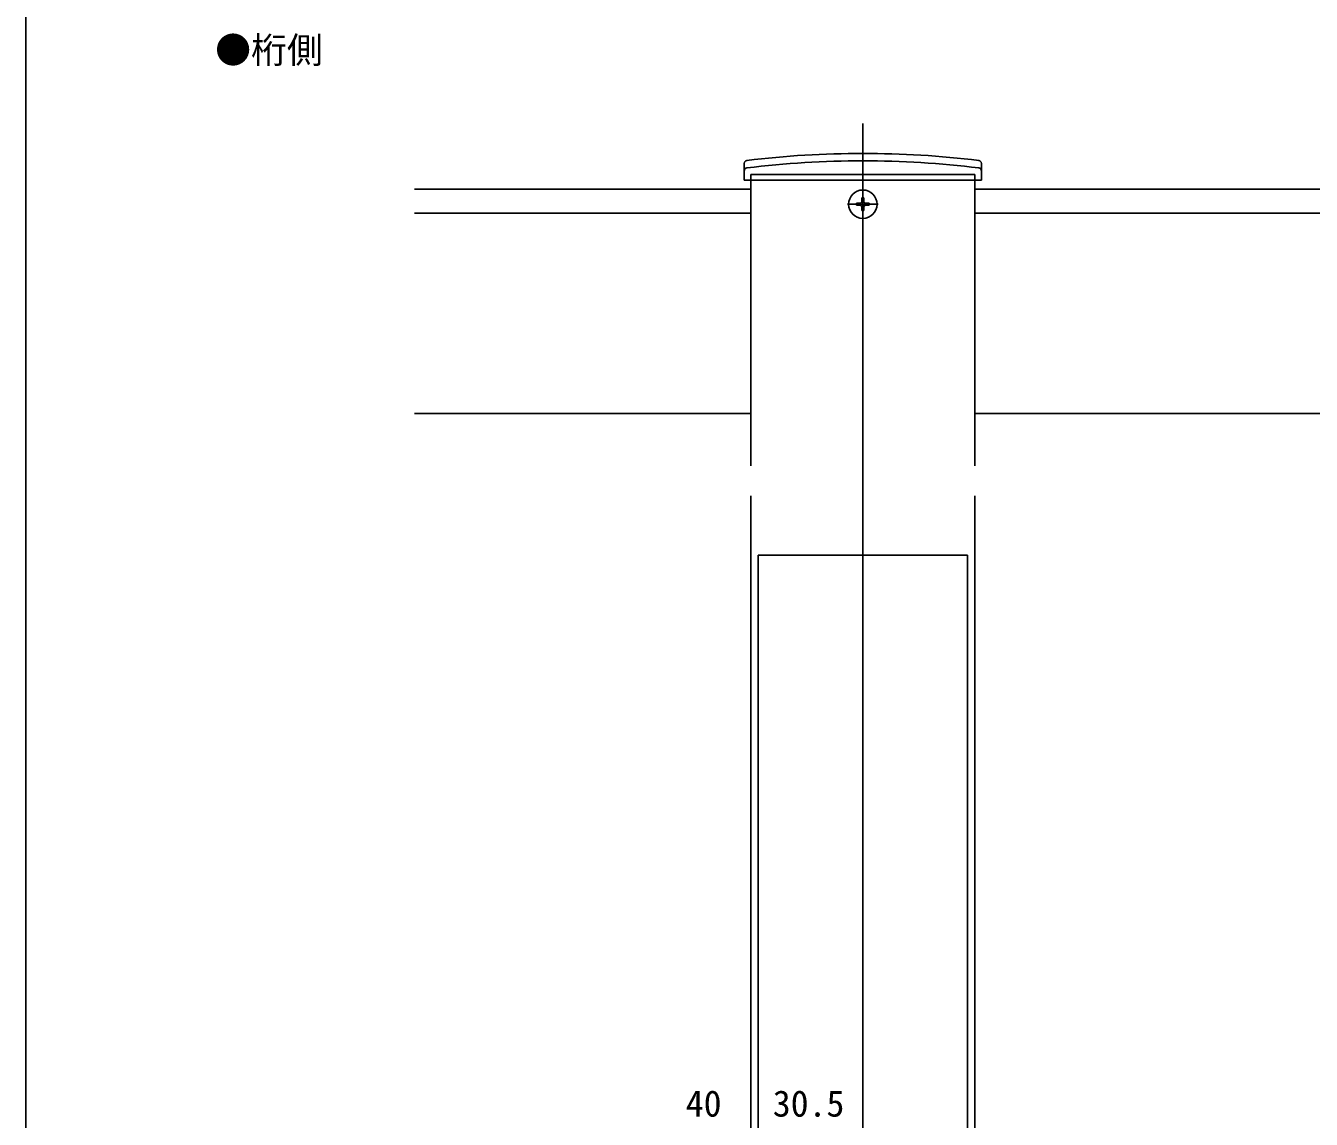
# Model space of a CAD drawing. Units: millimetres, scale not verified. Extents: x -525 to 525, y -783 to 779.
# Drawn here: x -525 to -95, y -340.1 to 25.9 of the extents above; entities that cross this region are included whole.
import ezdxf
from ezdxf.enums import TextEntityAlignment as Align

# ---------------------------------------------------------------- set-up
doc = ezdxf.new("R2010")
doc.units = ezdxf.units.MM
doc.header["$LTSCALE"] = 4
for name, color, linetype in [('0-1_USER1', 3, 'Continuous'), ('0-3_YKK_12', 2, 'Continuous'), ('0-4_YKK_13', 4, 'Continuous'), ('0-5_YKK_D', 6, 'Continuous'), ('0-6_YKK_ZWAK', 7, 'Continuous')]:
    doc.layers.add(name, color=color, linetype=linetype)
doc.styles.add('ＭＳ ゴシック', font='')
doc.styles.get('ＭＳ ゴシック').set_extended_font_data('MS Gothic')

msp = doc.modelspace()

# ---------------------------------------------------------------- linework, layer by layer
at = {"layer": '0-3_YKK_12'}
for p, q in [((-245, -6.8), (-245, -732.8)), ((-207.5, -23.8), (-282.5, -23.8)), ((-282.5, -23.8), (-282.5, -25.8)), ((-282.5, -25.8), (-282.5, -121.36)), ((-207.5, -23.8), (-207.5, -25.8)), ((-207.5, -25.8), (-207.5, -121.36)), ((-395, -28.803), (-282.5, -28.803)), ((-207.5, -28.803), (217.5, -28.803)), ((-395, -36.803), (-282.5, -36.803)), ((-207.5, -36.803), (217.5, -36.803)), ((-395, -103.803), (-282.5, -103.803)), ((-282.5, -131.36), (-282.5, -372.322)), ((-207.5, -131.36), (-207.5, -372.322)), ((-280, -151.3), (-210, -151.3)), ((-280, -151.3), (-280, -376.464)), ((-210, -151.3), (-210, -376.464))]:
    msp.add_line(p, q, dxfattribs=at)
msp.add_lwpolyline([(-207.5, -103.803), (217.5, -103.803), (217.5, -28.803)], dxfattribs=at)
at = {"layer": '0-4_YKK_13'}
for p, q in [((-284.7, -22.8), (-284.653, -20.133)), ((-205.3, -22.8), (-205.347, -20.133)), ((-284.7, -22.8), (-284.648, -25.8)), ((-205.352, -25.8), (-284.648, -25.8)), ((-205.3, -22.8), (-205.352, -25.8)), ((-245, -38.9), (-245, -28.7)), ((-250.1, -33.8), (-239.9, -33.8)), ((-247.15, -33.45), (-247.15, -34.15)), ((-247.15, -33.45), (-245.85, -33.45)), ((-247.15, -34.15), (-245.85, -34.15)), ((-245.35, -31.65), (-244.65, -31.65)), ((-245.35, -31.65), (-245.35, -32.95)), ((-244.65, -31.65), (-244.65, -32.95)), ((-244.15, -33.45), (-242.85, -33.45)), ((-244.15, -34.15), (-242.85, -34.15)), ((-242.85, -33.45), (-242.85, -34.15)), ((-245.35, -34.65), (-245.35, -35.95)), ((-245.35, -35.95), (-244.65, -35.95)), ((-244.65, -34.65), (-244.65, -35.95))]:
    msp.add_line(p, q, dxfattribs=at)
msp.add_circle((-245, -33.8), 4.75, dxfattribs=at)
for centre, radius, start, end in [((-245, -336.8), 320, 83.0403, 96.9597), ((-283.654, -20.151), 1, 96.9597, 179), ((-245, -336.8), 317.528, 82.97773, 97.02227), ((-206.346, -20.151), 1, 1, 83.0403), ((-283.697, -22.647), 1, 97.02227, 179), ((-206.303, -22.647), 1, 1, 82.97773), ((-245.85, -32.95), 0.5, 270, 0), ((-245.85, -34.65), 0.5, 0, 90), ((-244.15, -32.95), 0.5, 180, 270), ((-244.15, -34.65), 0.5, 90, 180)]:
    msp.add_arc(centre, radius, start, end, dxfattribs=at)
at = {"layer": '0-6_YKK_ZWAK'}
msp.add_line((-525, 747.2), (-525, -782.8), dxfattribs=at)

# ---------------------------------------------------------------- texts
at = {"layer": '0-1_USER1', "style": 'ＭＳ ゴシック'}
msp.add_text('●桁側', height=8.798, dxfattribs=at).set_placement((-461.636, 10.768), align=Align.BOTTOM_LEFT)
at = {"layer": '0-5_YKK_D', "style": 'ＭＳ ゴシック'}
for s, p in [('40', (-304.227, -341.8)), ('30.5', (-275.114, -341.8))]:
    msp.add_text(s, height=8.798, dxfattribs=at).set_placement(p, align=Align.BOTTOM_LEFT)

doc.saveas('drawing.dxf')
